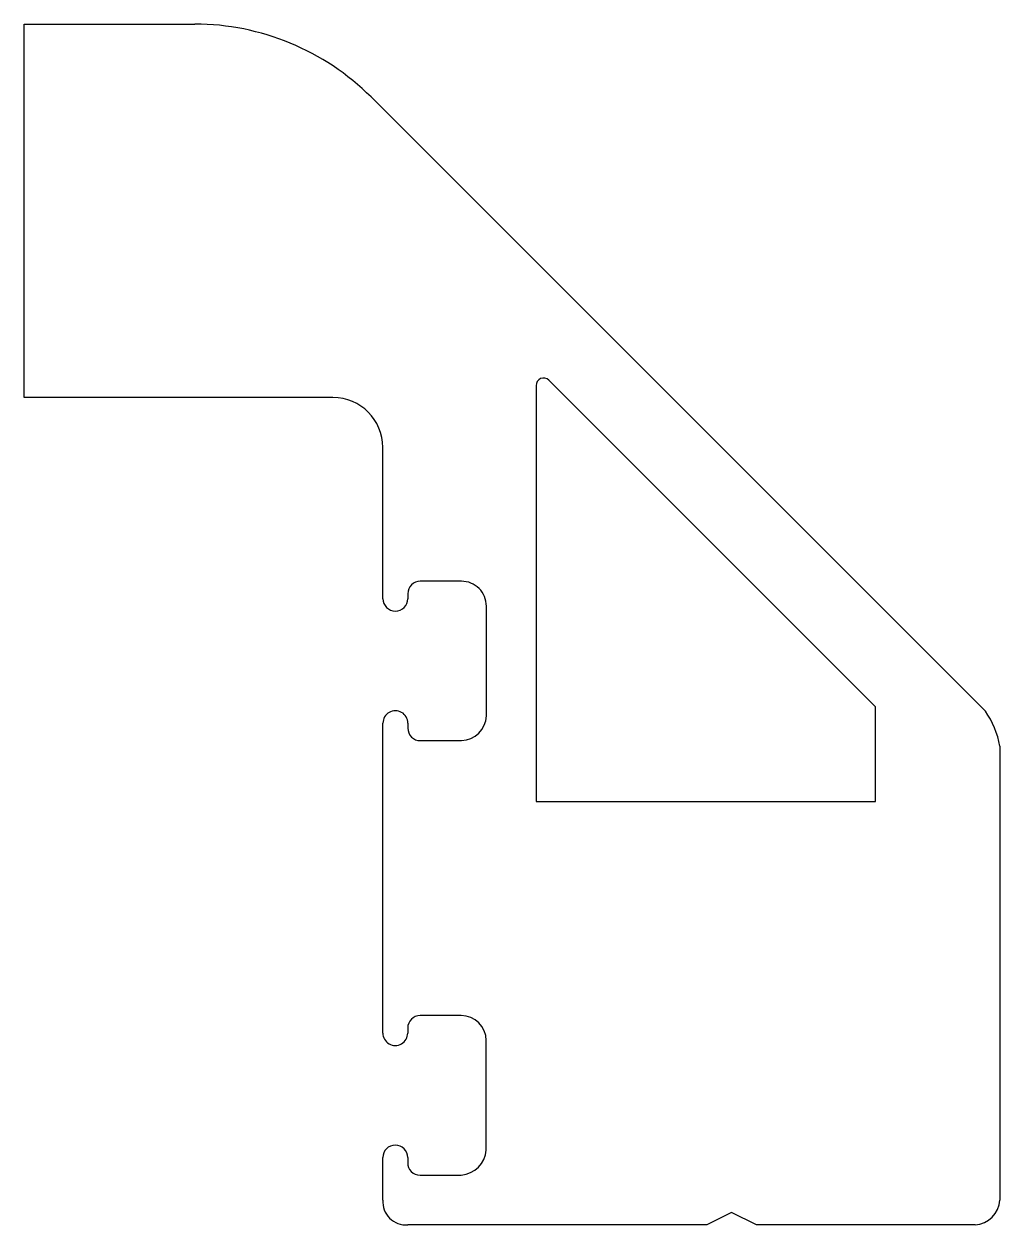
# Model space of a CAD drawing. Extents: x 757.7 to 796.8, y 340.4 to 388.6.
import ezdxf

# ---------------------------------------------------------------- set-up
doc = ezdxf.new("R2010")
doc.units = 0
doc.header["$LTSCALE"] = 0.1
doc.layers.get('0').update_dxf_attribs({"linetype": 'CONTINUOUS'})

msp = doc.modelspace()

# ---------------------------------------------------------------- linework, layer by layer
at = {"color": 0, "ltscale": 0.375}
for p, q in [((757.676, 388.599), (764.534, 388.599)), ((757.676, 373.599), (757.676, 388.599)), ((771.605, 385.67), (796.262, 361.014)), ((770.076, 373.599), (757.676, 373.599)), ((772.082, 365.525), (772.076, 371.599)), ((775.232, 366.225), (773.582, 366.225)), ((773.082, 365.725), (773.082, 365.525)), ((776.232, 360.825), (776.232, 365.225)), ((772.076, 348.083), (772.082, 360.525)), ((773.082, 360.525), (773.082, 360.325)), ((773.582, 359.825), (775.232, 359.825)), ((796.847, 359.599), (796.847, 341.378)), ((775.226, 348.783), (773.576, 348.783)), ((773.076, 348.283), (773.076, 348.083)), ((776.226, 343.383), (776.226, 347.783)), ((772.076, 341.378), (772.076, 343.083)), ((773.076, 343.083), (773.076, 342.883)), ((773.576, 342.383), (775.226, 342.383)), ((786.076, 340.878), (785.076, 340.378)), ((787.076, 340.378), (786.076, 340.878)), ((785.076, 340.378), (773.076, 340.378)), ((795.847, 340.378), (787.076, 340.378))]:
    msp.add_line(p, q, dxfattribs=at)
at = {"color": 0, "ltscale": 0.1}
for p, q in [((791.847, 361.185), (778.738, 374.295)), ((778.226, 374.082), (778.226, 357.378)), ((791.847, 357.378), (791.847, 361.185)), ((778.226, 357.378), (791.847, 357.378))]:
    msp.add_line(p, q, dxfattribs=at)
at = {"color": 0, "ltscale": 0.375}
for centre, radius, start, end in [((764.502, 378.522), 10.077, 45.1815, 89.8188), ((770.076, 371.599), 2, 360, 90), ((773.575, 365.732), 0.493, 89.1746, 180.8254), ((775.237, 365.23), 0.995, 359.6919, 90.3081), ((772.582, 365.525), 0.5, 180, 360), ((772.582, 360.525), 0.5, 359.9594, 180.0406), ((775.196, 360.86), 1.036, 271.9529, 358.0471), ((793.085, 358.869), 3.833, 10.9812, 34.0188), ((773.575, 360.318), 0.493, 179.2189, 270.7811), ((773.576, 348.283), 0.5, 90, 180), ((775.226, 347.783), 1, 360, 90), ((772.576, 348.083), 0.5, 179.9812, 0.0188), ((772.576, 343.083), 0.5, 0, 180), ((775.144, 343.465), 1.085, 274.3284, 355.6717), ((773.545, 342.853), 0.471, 176.2975, 273.7025), ((773.545, 342.853), 0.471, 176.2975, 273.7025), ((773.019, 341.321), 0.945, 176.5579, 273.4421), ((795.787, 341.439), 1.062, 273.2584, 356.7417)]:
    msp.add_arc(centre, radius, start, end, dxfattribs=at)
at = {"color": 0, "ltscale": 0.1}
msp.add_arc((778.526, 374.082), 0.3, 45, 180, dxfattribs=at)

doc.saveas('drawing.dxf')
